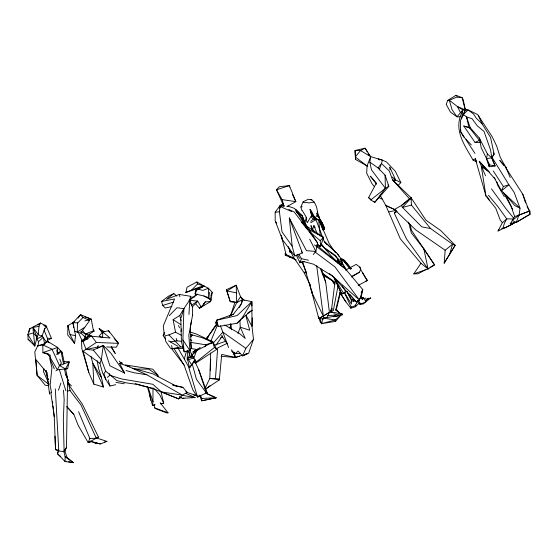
<?xml version="1.0" encoding="UTF-8"?>
<svg xmlns="http://www.w3.org/2000/svg" width="558" height="558" viewBox="0 0 558 558"><rect width="100%" height="100%" fill="white"/><g stroke="black" fill="none" stroke-linecap="round" stroke-linejoin="round"><path stroke-width="0.84" d="M284.092 205.832L280.109 205.435L275.178 212.277L275.178 220.863L282.571 239.898L294.798 255.996L302.401 252.955L289.302 217.962L292.141 246.134L294.798 255.996M73.077 324.31L73.091 322.587L80.519 314.74L89.392 318.297M66.632 376.399L67.588 378.826L66.493 447.335L64.623 451.799M192.51 314.942L192.594 307.618L189.769 299.904L190.606 296.298L179.285 294.443L166.493 299.297L173.873 293.55L176.816 296.117M323.668 318.96L318.813 318.632L312.068 293.048L312.089 291.332M102.609 337.653L102.749 331.968L108.594 330.741L118.512 343.344L116.266 347.188L106.69 346.978M252.258 317.851L252.021 326.493L253.471 339.32L248.624 353.263L242.521 355.892L238.12 351.094L235.448 353.5L231.465 351.024M191.54 320.592L190.376 327.19L191.192 347.592L189.95 350.724L184.147 351.784L182.912 339.941L183.896 308.63L189.769 299.904L191.952 298.558M210.317 370.4L210.652 359.303M187.488 350.382L187.181 359.938L189.546 355.007L188.569 350.961M210.666 353.04L209.815 378.491L204.967 388.424M367.715 166.27L355.551 159.455L355.048 150.479L365.099 148.177L370.693 156.631L367.052 165.984L366.683 173.161L371.914 183.554L374.502 186.77M83.079 317.488L77.688 322.922L77.171 332.122L80.687 333.091L89.601 320.571L83.079 317.488L80.519 314.74L78.141 318.018M188.953 314.461L189.769 299.904M46.398 370.575L49.557 393.878L49.683 392.141M205.623 389.024L219.608 379.705L209.815 378.491L215.458 378.645L217.676 347.92L227.49 343.184M337.534 262.944L337.639 261.549L338.608 260.14M444.21 263.055L445.151 250.235L452.587 244.209L455.175 245.269L444.21 263.055L455.175 245.269L440.813 230.607L425.887 220.138L411.176 197.881L392.518 179.802L389.317 170.978L381.428 163.473L382.488 160.188L378.331 158.932L379.531 159.972M460.769 129.965L460.643 131.66L463.447 136.64L471.294 144.885M200.427 395.406L201.843 398.426L201.661 400.811L216.176 397.861L205.665 393.097L216.176 397.861L214.516 397.68M211.091 299.988L208.462 297.623L208.455 288.256L202.833 290.397L197.386 288.946L195.133 293.954L203.949 295.991L211.091 299.988L212.2 292.301L208.455 288.256L204.207 286.149L197.386 288.946L195.398 290.599L195.133 293.954L196.172 295.328M36.193 339.194L41.857 336.6L44.445 329.443L46.774 326.297L40.518 323.033L38.983 326.353L38.265 334.542L36.675 337.388M160.167 402.688L168.056 412.857L166.57 412.829L156.233 408.916L154.413 407.745L154.726 404.313M218.164 379.67L219.406 379.001L221.728 354.407L235.42 357.497L239.368 356.192M38.049 346.316L38.488 341.677L36.744 338.664M331.264 311.72L335.295 279.502M292.141 246.134L281.999 231.828L279.425 211.74L280.109 205.435L281.685 206.167M49.557 393.878L49.753 392.204M230.133 327.999L230.614 323.779M527.094 215.806L516.82 222.154L510.186 224.03L514.65 216.546L519.156 215.095L520.021 208.19L514.155 192.377L508.91 184.796L492.163 157.551M77.688 322.922L73.091 322.587L67.923 325.635L67.72 334.953L74.605 343.386L75.567 335.707L73.091 322.587L74.347 321.813M336.383 309.272L339.076 312.508L335.721 309.983L336.383 309.272L340.638 291.806M461.592 118.938L462.84 109.863L457.434 106.585L449.336 100.287L447.655 100.426L446.254 104.465L450.501 112.165L457.009 116.845L460.141 116.762L462.84 109.863L468.162 109.94L477.634 114.543L492.17 136.717L496.697 146.105L500.205 157.182L506.58 168.969L522.748 194.149L529.263 211.147L529.988 214.432L516.338 222.237L510.186 224.03L511.393 222.893M97.678 346.33L97.776 347.969L103.328 345.472L101.319 359.687L99.931 363.293L102.567 372.87L105.874 379.614L109.947 386.031L115.722 384.692M29.114 332.045L29.567 328.836L40.518 323.033L37.839 325.119M152.955 387.705L152.997 401.802L152.48 405.373L154.887 404.92M342.054 315.005L341.817 313.659L342.054 315.005L339.09 315.27L333.83 313.694M376.531 184.217L370.317 176.154L376.371 183.031L368.615 197.651L370.777 199.938L374.809 202.345L385.411 188.318L371.475 169.869L369.856 162.197L370.693 156.631L360.531 150.534L355.048 150.479L355.551 159.455M97.776 347.969L98.159 345.555M319.518 221.889L323.005 228.585L324.331 229.526L324.686 228.096L321.875 222.384L320.864 220.835L320.404 221.198M333.293 310.764L338.064 285.71M460.141 116.762C455.112 132.706 465.574 146.921 473.072 160.069L476.811 162.064L475.304 158.688L473.072 160.069M192.684 314.517L188.827 335.114L189.95 350.724L182.912 339.941M44.661 328.278L44.201 330.573L47.416 338.281L47.716 342.152M44.968 326.744L45.275 325.216L43.684 325.447M210.896 300.169L210.61 301.585L199.394 308.162L195.642 303.81L197.678 301.041L201.264 307.165L199.394 308.162L200.587 306.9M58.353 449.985L57.537 453.835L65.077 461.55L73.447 462.701L67.079 457.574L65.126 456.849L63.758 450.969M180.994 331.424L181.559 328.906M479.936 141.028L468.894 127.022L466.509 116.915L472.04 118.701L477.376 125.934L484.023 131.402L490.615 150.151L491.814 157.781L495.113 165.963L489.213 166.758L486.402 158.625L487.434 154.001L479.315 137.966L470.268 127.817L466.509 116.915L463.349 114.334L465.337 109.968L463.168 99.498L462.066 97.629L455.991 95.299L447.655 100.426M241.579 303.754L242.507 299.674L240.547 296.723L236.208 285.18L226.471 289.672L230.245 301.62L236.704 302.576L242.507 299.674L251.853 301.676L252.028 310.276L242.019 318.227L237.073 323.242L218.338 326.528L215.737 322.936L216.609 320.222L233.425 314.196L240.979 304.417L242.507 299.674M65.153 369.124L67.63 368.608L69.227 361.87L64.093 361.563M43.977 368.943L43.378 371.433L48.881 383.444M340.568 290.083L335.721 309.983L340.771 313.666L341.977 313.798L342.019 314.44M359.708 302.548L355.404 306.788L350.843 308.225L351.135 307.06L344.342 292.622M31.004 328.808L29.567 328.836L27.9 334.521L28.081 339.278L34.798 345.981L37.072 337.199L32.908 327.413L38.983 326.353M480.208 140.958L479.315 137.966L481.233 147.835L489.701 164.924L489.213 166.758L488.264 162.524M184.335 358.996L186.511 350.94M316.965 245.666L317.648 243.225L298.021 212.138L295.705 210.987M84.314 340.485L85.262 337.151L85.36 333.998L82.242 330.183M449.497 254.748L452.587 244.209L430.581 228.529L411.392 205.086L411.176 197.881L409.474 198.753L401.418 205.511L394.492 209.487L385.843 205.511L380.075 195.091M181.057 317.941L183.896 308.63L176.977 307.744L169.255 315.654M488.459 195.237L497.994 206.739L506.755 218.896L502.333 222.726L498.036 231.012L502.73 228.703L504.558 222.872L506.755 218.896L513.5 218.945M229.185 316.205L230.991 314.412L235.051 301.892M321.262 323.745L323.103 318.109L340.736 315.277L335.588 321.331L321.262 323.745L335.337 319.943L340.736 315.277L334.103 316.742M211.14 295.496L212.2 292.301M331.578 308.428L330.65 311.224L330.824 312.229L335.693 312.717L341.873 314.517M58.625 450.606L57.537 453.835L60.822 456.667M351.638 276.984L359.603 272.123L360.559 269.284L359.875 267.122L356.234 264.408L345.569 270.051M513.081 222.705L512.579 224.204L502.73 228.703M58.457 390.202L60.899 383.102M305.073 222.056L306.098 219.057L305.93 217.592M280.172 206.439L280.66 205.016L283.164 203.565M379.182 169.988L381.428 163.473L378.045 167.937L385.055 175.142L388.863 186.288L374.809 202.345L373.428 201.305M238.001 333.524L240.226 327.197L239.905 320.39M165.412 339.125L163.152 335.616L164.275 332.512M315.124 227.448L313.917 225.662L312.661 229.15L314.412 232.163M518.975 214.969L516.338 222.237L512.279 220.598L518.975 214.969L529.263 211.147L519.156 215.095M67.692 384.183L68.25 382.662L67.588 378.826M91.456 441.769L88.227 442.661L89.817 438.407L78.58 411.699M193.486 362.149L195.691 363.112L216.72 349.392L214.46 347.439L212.605 342.354L212.821 341.768L196.2 333.963L189.748 331.87M194.756 360.942L195.691 363.112L196.493 361.807L193.731 358.285L196.653 350.557L200.217 347.327M298.774 254.218L301.473 258.689L299.911 262.713L302.394 261.995M355.404 306.788L356.032 305.177M210.952 340.931L217.529 324.875M462.526 116.699L465.337 109.968L462.066 97.629L456.521 97.197L449.336 100.287L452.043 109.717L457.009 116.845L462.84 109.863M317.495 213.344C317.411 208.35 315.912 203.203 311.887 199.959L308.441 199.227L303.154 201.738L300.86 207.025L301.885 210.554M494.102 177.479L501.475 190.822L508.91 184.796L503.365 186.491L501.475 190.822L520.021 208.19L514.825 205.658L505.367 194.449L510.995 205.804L514.65 216.546M253.471 339.32L245.862 348.366L242.521 355.892L247.626 353.521M230.461 315.675L236.704 302.576L240.547 296.723L244.16 300.378M37.784 345.765L42.792 344.9L44.528 343.937L37.784 345.765L34.777 351.952L37.142 374.774M59.79 359.066L61.373 363.119L59.49 365.56L57.383 369.808L55.974 370.728M326.828 317.635L329.408 312.431L325.705 282.125L321.464 268.991M322.81 230.029L323.605 228.731M361.152 292.657L362.749 289.56L345.716 269.207L317.216 245.611M204.716 346.936L205.846 344.816L212.605 342.354L202.066 337.702L190.731 334.479M239.354 307.465L240.979 304.417M230.991 314.412L231.786 312.94M331.675 309.327L330.65 311.224L331.543 309.425M54.949 436.147L55.549 449.609L58.799 450.976L64.121 451.666L66.493 447.335M320.801 223.235L323.005 228.585L324.54 228.299L321.722 223.277L319.183 220.208L315.117 218.29L311.517 211.238L310.018 209.41L311.699 215.165L307.284 222.747L306.098 219.057M135.301 383.646L152.739 388.514L178.63 398.865L179.892 396.717M242.019 318.227L251.853 301.676L251.881 305.951M310.018 209.41L313.589 217.048L315.117 218.29L317.021 215.067L322.357 223.012L324.156 228.11L323.005 228.585M181.35 335.267L175.519 332.191L173.106 319.657L179.802 315.465L183.896 308.63M83.693 339.696L85.262 337.151L86.818 337.283M486.402 158.625L491.814 157.781L494.116 154.134L490.573 137.484L482.175 123.918L478.394 115.548M103.328 345.472L109.891 365.769L124.629 373.1L111.07 353.416L103.328 345.472L93.284 350.054L86.092 349.489L83.016 341.615L84.928 338.622L88.541 335.881L110.114 338.057L102.749 331.968L99.191 336.021M187.286 358.131L189.539 367.785L195.091 359.24M217.02 323.208L206.341 338.978L217.341 323.745M425.503 269.758L417.991 273.825L413.799 273.845L420.969 263.278L400.323 238.852L385.843 205.511L395.587 210.017M492.044 157.154L494.116 154.134L493.467 152.592M338.002 262.016L338.804 260.851M336.732 261.423L338.434 258.954M337.583 261.186L338.546 259.784M408.582 222.028L411.309 232.853L423.85 248.854L434.522 264.883L428.063 268.963L406.461 238.894L394.332 213.247L396.333 210.366M215.988 345.081L222.419 335.972M358.675 300.406L354.658 305.986L351.135 307.06M93.284 350.054L101.319 359.687L105.685 371.182L103.969 373.546L105.874 379.614M279.356 208.511L280.667 206.704L283.882 205.358M201.264 307.165L205.358 301.85L210.61 301.585L209.48 292.197M498.036 231.012L499.019 229.736M189.539 367.785L195.363 360.377M410.165 199.157L411.176 197.881L401.418 205.511L402.499 207.443L421.806 226.848L430.581 228.529M321.115 244.85L324.47 247.912L335.498 255.445L338.657 259.889L338.594 262.253L339.376 263.934L340.847 264.457L342.354 263.376L340.443 263.962L340.847 264.457L341.831 263.453L342.333 263.662L342.591 262.951L340.652 258.71M194.135 297.233L196.207 294.736M313.233 254.546L315.884 251.4L317.642 242.911L294.296 212.033L288.779 209.466M67.002 406.824L73.928 414.531L78.197 425.412L88.227 442.661L89.343 441.399M213.072 343.24L222.837 332.143L220.375 325.691M411.176 197.881L402.499 207.443L411.392 205.086M305.826 271.202L304.256 272.883L310.646 285.829M365.19 301.578L367.415 299.186L370.631 298.042L363.209 303.998L359.75 304.256L357.755 300.518M203.565 303.747L205.358 301.85M86.65 338.622L84.928 338.622L81.496 340.575L83.016 341.615L88.541 335.881L90.25 336.146M190.822 336.837L192.461 335.135L190.773 334.856M187.237 291.548L185.87 292.497L191.694 289.979L197.574 283.931L196.904 281.971L187.097 287.182L185.87 292.497L204.207 286.149L196.904 281.971M320.299 236.125L318.681 220.277L319.009 219.943L316.009 218.764L313.296 219.113L310.771 221.317M237.073 323.242L243.748 316.414M317.104 244.251L320.578 246.678L320.236 240.665L323.528 237.317L306.405 226.095L302.227 215.751L296.075 209.466M189.413 357.783L196.653 350.557L212.605 342.354M393.76 181.685L395.573 179.878L389.784 167.198L390.049 169.751M163.152 335.616L164.819 333.963M397.805 185.688L400.881 182.647L395.322 171.278L386.401 161.897L382.488 160.188L370.693 156.631M357.58 300.762L356.36 301.955L332.415 276.064L313.443 264.164L303.461 261.5M359.408 298.976L361.228 297.191L362.749 289.56L359.498 300.127L356.36 301.955L349.559 294.045M107.31 377.382L109.912 375.276L121.449 378.924L152.773 384.267L161.436 391.925L178.63 398.865L182.41 395.169L187.181 392.372L182.94 387.385L172.924 384.936M45.086 343.4L47.325 341.252L57.676 347.467L61.024 351.289L63.479 363.872M192.266 306.837L195.188 304.054M251.853 301.676L237.129 315.556L216.609 320.222L218.338 326.528M207.981 337.116L206.704 338.288L208.092 337.255M174.033 348.555L184.091 365.106L192.81 389.812L197.483 396.954L198.718 395.817M38.488 341.677L43.224 337.339L41.536 335.386M368.566 298.118L365.065 300.462L364.207 298.851L365.867 298.014M196.988 350.557L193.18 353.695L193.061 351.805L197.909 348.876M51.587 392.888L50.129 385.271L51.915 367.868L50.087 359.917L50.234 355.125L42.903 352.593L42.792 344.9L47.325 341.252L49.348 342.786M196.493 361.807L214.46 347.439M370.777 199.938L385.411 188.318L388.863 186.288L387.929 184.914M205.937 388.926L210.052 385.704M189.727 299.806L197.232 294.052M171.927 306.558L165.259 308.002L162.706 305.421L161.569 301.453L168.321 296.312L173.873 293.55M190.083 357.741L192.566 355.885L193.731 358.285M97.057 438.016L98.431 437.005L82.298 404.09L69.401 385.85M296.228 259.986L285.257 255.125L286.073 254.539L294.645 258.542M343.442 293.062L334.34 278.044L340.596 291.618L342.214 293.926L345.918 292.001L342.089 285.724M199.394 308.162L204.13 304.87M83.016 341.615L91.386 335.818L96.353 342.466L118.512 343.344L114.195 338.455M346.902 291.541L351.505 300.713L353.709 301.466L355.041 300.546M394.332 213.247L397.066 211.363M97.134 360.621L98.71 369.019L101.598 377.836L103.397 387.029L93.814 384.155L88.743 372.27L83.1 351.233L96.353 342.466M247.724 313.122L252.028 310.276M98.431 437.005L88.227 442.661M80.819 331.571L85.36 333.998L89.224 334.235L94.128 331.061L93.409 329.583M84.725 327.302L77.171 332.122L74.856 331.292M333.538 316.512L335.707 315.179L327.895 315.479M229.268 327.86L230.754 326.953M333.817 316.811L335.205 315.988M310.715 222.747L316.595 219.308L318.681 220.277M318.813 318.632L329.408 312.431L318.813 318.632L318.576 316.923M210.38 343.637L211.859 342.779M86.567 339.627L88.087 338.769M286.812 206.655L295.859 201.64L289.386 185.612L279.412 186.7L276.51 189.762L283.855 206.327M515.201 222.349L505.478 227.741L501.754 228.585M430.016 267.324L434.522 264.883L411.413 230.238L410.172 224.358M358.18 285.424L367.38 280.493L361.11 270.323L359.875 267.122M351.428 276.482L359.603 272.123M178.63 398.865L181.413 397.408M195.398 290.599L204.207 286.149L197.574 283.931M47.123 340.513L51.448 338.343L47.06 328.111L45.275 325.216M217.278 322.175L215.737 322.936L217.418 322.524M229.575 316.093L233.425 314.196M339.613 263.257L339.083 263.522L338.35 259.868L335.142 255.969L324.317 247.961L321.262 244.941M344.202 292.357L345.702 291.611M205.79 393.55L207.199 392.853L198.697 369.724L195.202 362.177M305.791 272.13L304.256 272.883L293.194 256.75L288.298 246.552M193.061 351.805L197.511 349.636M470.268 127.705L463.782 126.024L475.039 142.45L479.664 140.204M84.907 320.92L91.219 319.036L93.458 330.817L94.128 331.061M58.039 352.677L61.024 351.289L58.757 353.793L56.198 354.19M318.744 220.396L319.183 220.208M177.765 347.634L188.43 366.348L197.483 396.954L206.404 392.999L198.697 369.724M365.441 281.33L367.38 280.493L365.874 278.575M527.826 215.353L529.988 214.432L530.1 211.308L527.017 206.725M302.129 206.502L301.041 207.081M170.622 348.464L165.817 341.524L164.889 335.867L168.914 334.912L175.519 332.191M301.453 262.086L299.911 262.713L296.27 255.048M100.391 443.959L90.382 441.169L95.355 443.178L100.391 443.959L106.892 441.385L95.927 437.737M93.458 330.817L85.36 333.998L89.196 336.076M359.75 304.256L365.058 302.373M42.792 344.9L51.964 349.148L59.49 365.56L69.227 361.87L65.551 368.936L57.383 369.808L47.862 353.584L42.903 352.593L57.676 347.467L56.937 351.763L57.886 354.197M340.443 263.962L341.559 263.383M220.201 338.078L222.607 337.192M191.694 289.979L200.343 286.84L204.207 286.149M214.272 345.325L225.599 341.224M66.067 461.201L65.077 461.55L65.126 456.849L73.447 462.701L68.522 461.696M413.799 273.845L428.063 268.963L423.85 248.854M330.824 312.229L330.713 310.785L330.873 312.208M221.149 356.269L235.42 357.497L242.695 355.069M245.088 354.281L247.55 353.458M187.683 358.641L188.478 359.652L194.031 357.915M162.706 305.421L173.475 302.129M304.577 261.346L299.911 262.713L299.82 261.032M123.311 372.158L124.629 373.1L119.545 363.384L122.042 362.651L120.423 362.435M289.4 251.846L291.192 252.474M154.831 404.787L152.48 405.373L147.354 386.561M218.269 380.019L219.608 379.705M197.483 396.954L200.134 396.333M171.62 345.541L172.276 348.708L180.75 346.867L183.212 347.174M104.583 441.88L106.892 441.385M185.416 351.512L184.147 351.784L181.434 341.81L180.841 319.574M86.092 349.489L98.006 346.985M188.123 357.957L193.18 356.897M388.738 211.894L395.489 210.533M161.569 301.453L174.577 298.962L163.278 325.928L164.129 333.307M314.245 201.982L309.174 202.952L306.328 202.435L304.082 202.714L303.154 201.738M160.516 403.846L163.731 403.239L160.892 391.2M179.404 396.926L182.34 398.356L183.973 398.063M67.63 368.608L65.551 368.936L59.49 365.56M168.502 340.819L170.329 341.873L177.005 340.861L181.217 341.322M67.518 390.991L70.064 390.621L80.924 404.892L96.415 438.323L89.817 438.407M161.262 403.56L163.731 403.239L159.93 395.078L154.566 388.766M275.178 212.277L279.425 211.74M95.355 443.178L97.085 442.982M311.441 216.351L313.582 216.162M340.519 259.331L341.956 259.226L344.425 260.635L351.345 268.816L344.523 260.286L341.761 258.71M393.195 180.039L395.573 179.878L400.881 182.647M182.34 398.356L195.112 397.54L185.591 393.278M322.454 229.233L323.242 229.192L323.131 227.929M201.843 398.426L215.813 397.749L201.661 400.811L199.624 395.085M172.276 348.708L183.115 348.269M361.598 298.07L363.781 297.993L363.404 298.914L362.888 298.377L363.781 297.993L362.114 297.728M235.448 353.5L240.61 353.374M475.039 142.45L480.187 142.367M134.262 369.054L148.54 369.11L157.907 375.171L158.221 376.859M47.416 338.281L51.448 338.343M325.286 318.165L323.103 318.109L335.337 319.943L335.588 321.331M234.248 301.85L230.245 301.62L226.471 289.672M316.595 219.308L313.296 219.113L311.238 216.95M190.773 296.995L193.298 297.17M339.104 261.904L338.35 259.868L340.22 264.178L340.847 264.457M189.043 300.33L197.678 301.041L191.631 305.268L190.522 303.147M215.458 378.645L219.406 379.001M190.48 342.34L205.846 344.816M48.665 385.69L45.254 385.257L37.037 375.269L35.935 359.547L47.249 373.176M124.274 382.565L136.933 384.399L152.739 388.514M289.504 187.083L289.386 185.612L276.51 189.762L282.062 199.618L295.859 201.64L292.552 194.707M125.285 364.96L152.815 369.187L157.907 375.171M161.436 391.925L182.41 395.169L146.9 374.795L126.401 365.511M146.9 374.795L134.101 372.765L126.024 370.554M115.918 382.404L124.183 383.758M190.808 348.478L197.685 349.615M182.229 395.329L195.112 397.54M132.595 368.217L152.969 373.874L176.168 386.066L182.94 387.385M489.701 164.924L495.113 165.963L491.947 158.507M193.598 395.043L197.009 395.713L186.539 392.316M236.676 292.894L227.106 290.983L236.208 285.18L236.704 302.576L235.602 302.122M68.439 328.076L67.923 325.635L69.98 334.521L75.567 335.707M301.473 258.689L308.462 260.209M124.399 382.307L116.929 380.668L105.685 371.182M58.025 450.208L55.549 449.609L54.265 416.826L53.498 410.088M322.266 322.419L320.32 321.945L319.455 318.074M99.812 336.655L102.065 337.276M172.854 385.146L176.168 386.066M339.376 263.934L340.22 264.178M210.38 341.05L212.821 341.768L216.72 349.392M87.578 337.869L85.262 337.151L80.833 333.063M85.025 317.09L91.219 319.036M463.782 126.024L470.715 128.305M119.545 363.384L129.791 366.864M287.768 206.083L294.694 208.469L307.744 229.247L306.321 228.299M344.419 292.587L351.449 304.089L351.498 299.332L353.835 300.218L351.498 299.332L346.957 291.45M203.949 295.991L208.462 297.623M382.258 199.185L380.186 198.425L379.377 196.995M154.413 407.745L168.056 412.857M88.213 320.027L89.601 320.571M190.25 339.759L191.868 340.408M316.853 219.245L314.817 218.387L313.422 216.992L310.987 212.166L315.117 218.29M465.337 109.968L457.434 106.585L460.483 112.709M310.98 199.562L311.887 199.959M280.667 206.704L291.701 211.601M122.46 363.725L120.884 363.014L119.356 361.103M60.327 350.801L61.778 351.526L61.952 353.256M465.17 109.124L467.332 110.226M308.351 229.38L323.528 237.317L320.578 246.678L317.837 244.613M342.026 259.923L343.254 260.628M341.601 260.091L343.777 261.325L350.612 269.402M41.857 336.6L38.265 334.542L32.908 327.413L34.798 345.981L27.9 334.521L33.361 332.952L37.072 337.199M323.375 246.601L324.317 247.961L325.809 248.819M224.728 325.042L239.452 333.489L245.234 338.441L240.226 327.197L249.712 330.21L245.792 315.375M170.329 341.873L177.925 346.337M296.472 212.354L302.227 215.751L306.161 227.141M322.936 275.038L331.822 280.318L334.64 284.636M185.779 391.535L187.181 392.372M102.853 333.112L99.15 328.592L104.234 331.696M173.106 319.657L180.897 324.644M361.842 297.547L362.484 299.73L360.998 296.716M321.478 322.719L320.32 321.945L319.978 318.534M323.87 274.968L331.822 280.318M445.151 250.235L415.605 229.819L394.492 209.487M502.333 222.726L500.094 219.768L495.797 208.308L485.969 196.025L481.31 166.256L488.264 171.083L479.266 161.29L485.53 175.791M481.31 166.256L489.366 171.892M369.856 162.197L378.045 167.937M245.862 348.366L222.837 332.143L228.606 347.564M83.1 351.233L99.931 363.293M322.106 272.96L332.68 280.611L335.058 282.983M329.38 273.601L332.149 275.652M314.984 251.923L334.953 266.905L359.498 300.127L332.415 276.064M345.716 269.207L314.496 244.913M60.138 350.961L62.161 352.496L64.414 363.265M368.615 197.651L370.679 199.213M80.519 314.74L81.866 315.772M367.052 165.984L355.258 156.965L360.531 150.534L365.099 148.177L367.213 151.86M37.037 375.269L48.909 384.434M420.969 263.278L428.063 268.963M28.081 339.278L30.083 340.903M305.749 227.594L307.744 229.247L301.446 222.314M309.718 231.919L320.236 240.665M392.274 177.074L395.573 179.878M487.434 154.001L491.814 157.781M336.3 252.879L324.742 241.754L326.66 244.383M482.175 123.918L476.253 118.191L473.658 114.125L468.162 109.94L463.349 114.334L460.483 120.312L460.643 131.66L464.472 137.456M336.955 261.597L331.264 255.983L324.317 247.961M455.991 95.299L457.107 96.415M68.006 382.446L71.445 385.899M168.914 334.912L180.75 346.867M506.58 168.969L505.52 166.507L499.738 160.46L503.951 165.691M299.925 258.389L298.3 256.652L297.721 254.218M370.303 297.777L370.763 298.279M479.266 161.29L495.197 179.09M392.518 179.802L409.474 198.753M66.848 406.691L73.663 414.315M89.224 334.235L90.745 335.986M344.935 262.232L346.002 263.488M347.062 264.75L350.257 268.524M68.16 383.332L69.715 385.173M99.15 328.592L102.407 332.442M367.045 298.739L367.415 299.186M513.806 218.297L505.778 208.469L491.493 188.911M206.146 391.535L207.199 392.853M340.275 293.271L345.904 301.906L350.843 308.225M319.204 217.606L316.825 213.191L317.209 214.774L319.329 217.508L319.615 219.064M321.255 243.741L324.47 247.912M171.285 348.248L184.091 365.106M206.404 392.999L196.458 379.328L192.343 364.304M289.065 256.143L290.007 257.517M335.386 252.641L329.122 243.428L319.009 219.943M337.52 254.05L339.306 256.708M465.909 139.633L474.998 153.401M221.666 335.546L227.155 343.861M46.502 342.333L43.224 337.339L44.773 344.37M111.126 347.111L115.29 353.507L111.37 346.762M493.293 170.943L503.365 186.491M341.545 262.03L346.706 270.065M275.638 221.582L276.566 223.033M341.852 263.341L345.974 269.953M358.424 300.476L360.677 304.096M332.68 280.611L334.96 284.28M339.975 292.357L345.904 301.906M315.961 219.671L324.344 241.781L337.416 253.667L340.966 258.724L341.873 261.263M188.478 359.652L191.561 364.751M101.598 377.836L92.858 363.411L90.975 356.318M302.366 210.666L306.83 218.129M487.204 196.695L489.289 200.21M342.214 293.926L340.282 291.185L334.34 278.044M34.115 344.802L34.798 345.981M504.313 196.674L497.366 184.642L496.983 182.117M362.7 273.057L365.476 277.884M368.057 153.331L369.326 155.542M191.087 353.946L191.924 355.418M46.956 373.065L45.7 370.84L48.204 379.97L47.974 378.282M301.578 251.484L302.401 252.955M512.676 209.438L503.337 192.266M245.973 315.298L252.021 326.493L251.909 310.234M317.209 214.774L318.618 217.383M108.594 330.741L109.319 332.115M289.302 217.962L306.461 250.688L315.884 251.4L309.69 239.18M69.98 334.521L74.605 343.386M231.647 349.768L235.42 357.497L234.367 352.614M302.631 261.284L312.068 293.048L323.368 316.26L316.686 265.754M338.35 259.868L339.076 261.388M78.406 332.568L82.172 340.847M338.852 314.747L339.09 315.27M189.657 350.012L192.071 355.362M103.397 387.029L92.858 363.411L93.814 384.155M192.566 355.885L193.194 357.329M233.07 352.035L235.42 357.497M302.011 262.232L306.733 273.232M505.52 166.507L510.2 177.535M47.862 353.584L48.532 355.188M49.885 358.389L54.259 368.789M313.917 225.662L317.418 234.193M178.56 325.509L179.474 327.804M321.143 224.937L322.601 229.226M320.362 268.398L325.705 282.125M319.448 218.234L320.18 220.131L317.314 211.628M311.008 225.697L312.892 230.628L311.008 225.697L311.817 230.21M64.337 449.657L67.079 457.574M148.1 387.28L152.997 401.802M320.864 220.835L321.331 222.279M310.464 211.363L311.699 215.165M176.195 338.385L177.005 340.861M522.748 194.149L525.552 202.889M66.674 376.378L68.041 380.675L65.446 368.238M59.42 369.78L65.851 390.802M66.074 374.16L66.814 376.601M67.302 378.233L68.041 380.675M282.062 199.618L284.057 206.251M56.958 349.81L57.955 353.13M475.304 158.688L485.969 196.025M339.878 259.31L341.245 263.955M88.743 372.27L81.852 348.792L81.496 340.575M108.224 379.991L109.947 386.031M188.911 351.784L190.515 357.629M109.459 373.63L109.912 375.276M179.285 294.443L179.878 296.675M286.073 254.539L281.392 235.539M309.739 283.924L312.068 293.048M179.802 315.465L181.057 320.508M281.169 235.232L282.592 240.958M68.25 382.662L70.064 390.621M149.607 394.513L150.82 400.491M64.463 368.908L65.774 375.618M50.848 392.72L54.265 416.826M47.493 374.878L47.737 376.58M48.581 382.537L48.825 384.239M302.227 215.751L303.35 223.786M353.514 300.044L353.709 301.466M289.163 248.408L289.595 251.791M190.571 342.507L191.192 347.592M73.091 322.587L73.684 327.644M52.536 401.662L52.731 403.35M53.017 405.875L53.303 408.4M230.907 323.919L231.535 329.729M324.247 228.724L324.331 229.526M285.11 253.409L285.257 255.125M63.493 390.175L64.163 399.493L63.333 420.237L64.121 451.666M55.298 388.835L58.799 450.976M332.177 312.117L332.087 308.386M385.055 175.142L385.411 188.318"/></g></svg>
